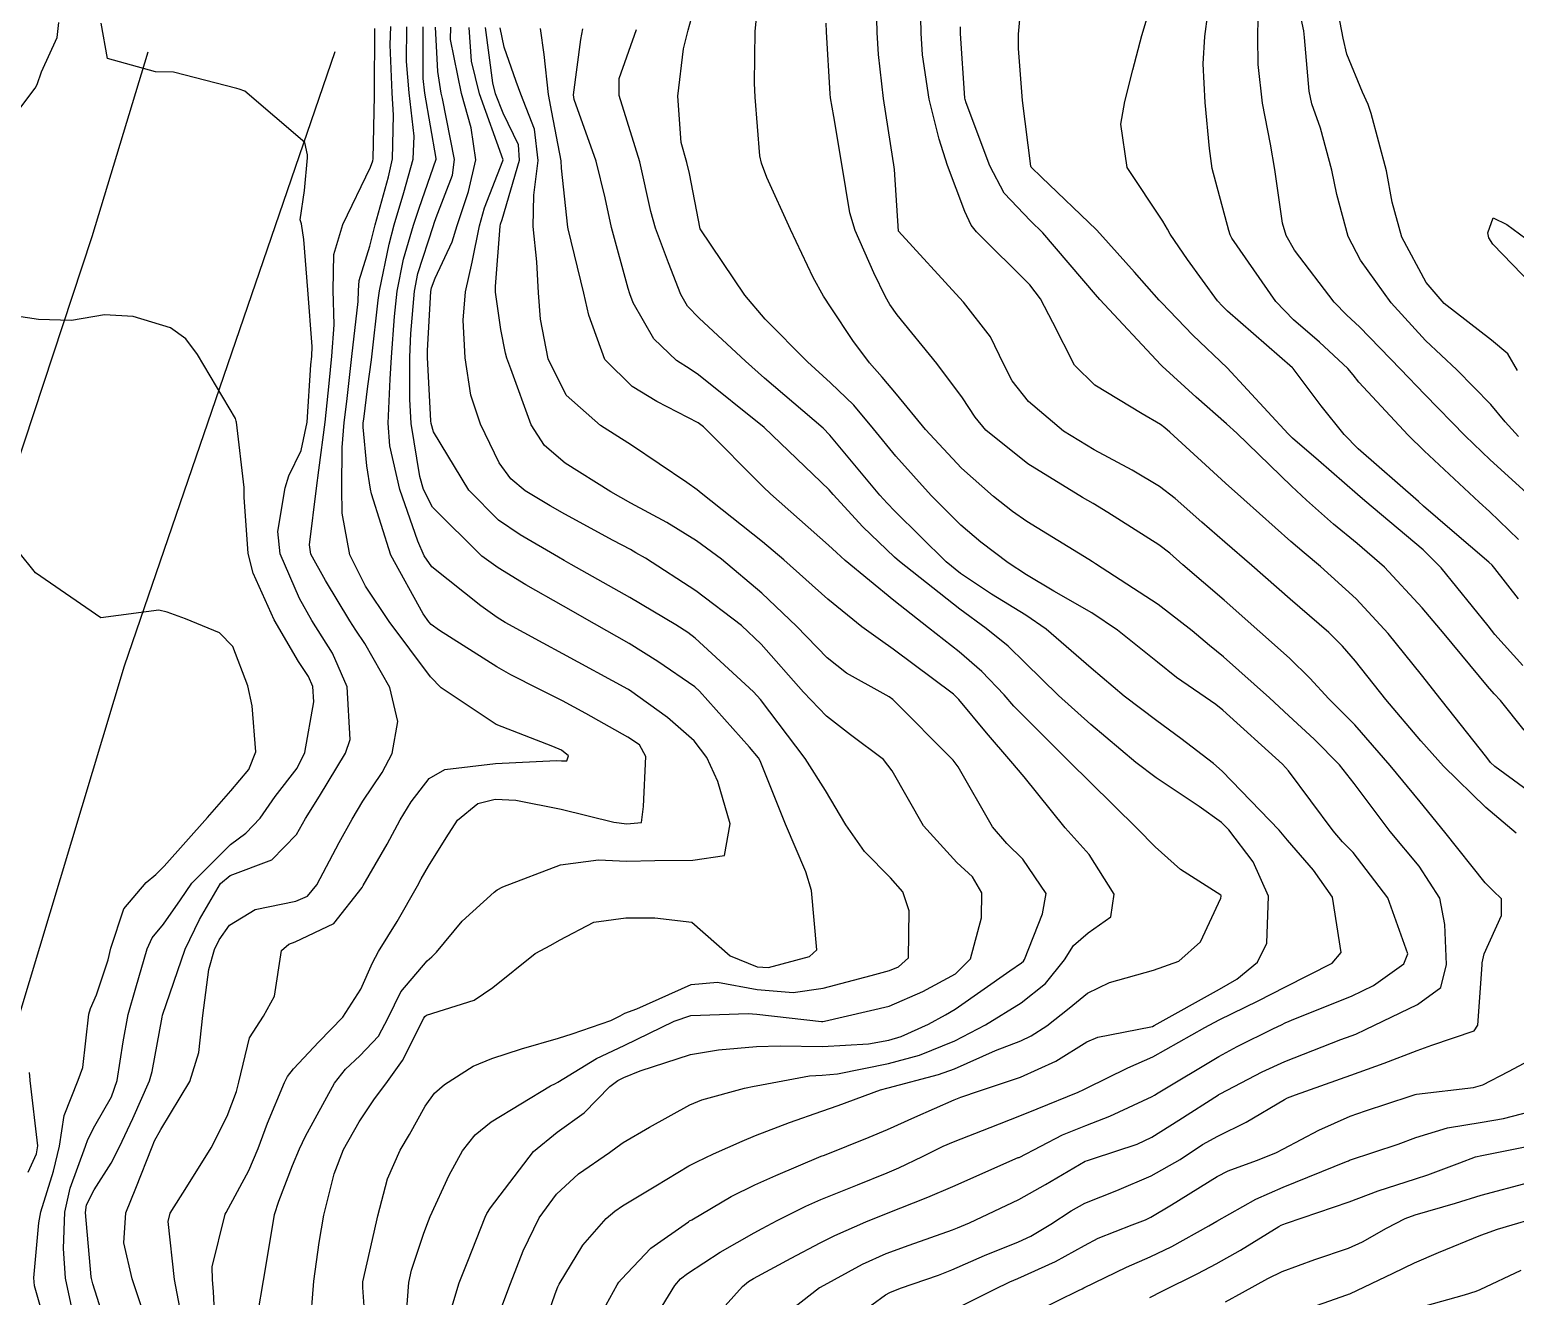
# Model space of a CAD drawing. Header units: metres. Extents: x 307586 to 320046, y 7427249 to 7434250.
# Drawn here: x 319917.38 to 319962.36, y 7429212.28 to 7429250.62 of the extents above; entities that cross this region are included whole.
import ezdxf

# ---------------------------------------------------------------- set-up
doc = ezdxf.new("R2010")
doc.units = ezdxf.units.M
doc.header["$MEASUREMENT"] = 0
for name, color, linetype in [('Curvas de Nivel 1m', 11, 'Continuous'), ('Curvas de Nivel 5m', 15, 'Continuous'), ('Vias Primárias', 230, 'Continuous')]:
    doc.layers.add(name, color=color, linetype=linetype)

msp = doc.modelspace()

# ---------------------------------------------------------------- linework, layer by layer
at = {"layer": 'Curvas de Nivel 1m', "flags": 128}
for points, elevation in [([(319938.169, 7429211.706), (319938.956, 7429212.583), (319939.146, 7429212.73), (319939.297, 7429212.82), (319940.437, 7429213.437), (319941.313, 7429213.896), (319941.752, 7429214.118), (319942.694, 7429214.539), (319943.326, 7429214.793), (319944.568, 7429215.28), (319945.334, 7429215.609), (319947.311, 7429216.48), (319947.335, 7429216.488), (319948.654, 7429217.166), (319949.358, 7429217.456), (319950.084, 7429217.731), (319951.371, 7429218.33), (319951.438, 7429218.373), (319951.547, 7429218.437), (319953.384, 7429219.545), (319953.942, 7429219.849), (319955.045, 7429220.393), (319955.281, 7429220.504), (319955.395, 7429220.563), (319955.705, 7429220.694), (319957.403, 7429221.364), (319958.073, 7429221.687), (319958.986, 7429222.344), (319959.108, 7429222.653), (319958.506, 7429224.349), (319957.456, 7429225.715), (319957.134, 7429226.04), (319956.85, 7429226.369), (319955.49, 7429228.193), (319955.316, 7429228.392), (319953.509, 7429230.027), (319953.298, 7429230.201), (319952.975, 7429230.418), (319952.106, 7429231.018), (319951.523, 7429231.479), (319950.318, 7429232.452), (319949.541, 7429232.969), (319948.391, 7429233.631), (319947.558, 7429234.124), (319947.007, 7429234.488), (319946.181, 7429235.113), (319945.574, 7429235.628), (319944.673, 7429236.519), (319943.601, 7429237.71), (319942.928, 7429238.54), (319942.328, 7429239.258), (319941.627, 7429239.938), (319940.934, 7429240.567), (319939.646, 7429241.863), (319939.03, 7429242.586), (319937.683, 7429244.6), (319937.361, 7429246.267), (319937.271, 7429246.606), (319937.107, 7429247.214), (319937.001, 7429248.611), (319937.179, 7429250.041), (319937.32, 7429250.606), (319937.769, 7429252.259)], 829), ([(319962.392, 7429226.306), (319961.474, 7429227.075), (319960.183, 7429228.333), (319959.5, 7429229.097), (319958.444, 7429230.351), (319957.524, 7429231.507), (319957.13, 7429231.967), (319956.714, 7429232.372), (319955.548, 7429233.388), (319954.386, 7429234.402), (319953.57, 7429235.109), (319952.875, 7429235.719), (319952.067, 7429236.433), (319951.588, 7429236.801), (319950.758, 7429237.286), (319949.605, 7429237.908), (319948.684, 7429238.469), (319947.622, 7429239.367), (319947.131, 7429239.991), (319946.874, 7429240.491), (319946.47, 7429241.326), (319945.652, 7429242.38), (319945.529, 7429242.511), (319943.683, 7429244.53), (319943.562, 7429246.392), (319943.546, 7429246.532), (319943.512, 7429246.727), (319943.229, 7429248.538), (319943.077, 7429249.871), (319943.04, 7429250.541), (319943.006, 7429251.782)], 832), ([(319963.474, 7429227.053), (319961.746, 7429228.316), (319961.615, 7429228.439), (319961.496, 7429228.591), (319960.122, 7429230.334), (319959.521, 7429231.098), (319958.512, 7429232.35), (319957.548, 7429233.397), (319956.459, 7429234.377), (319955.967, 7429234.784), (319955.57, 7429235.127), (319954.141, 7429236.404), (319953.59, 7429236.9), (319951.9, 7429238.436), (319951.747, 7429238.57), (319951.615, 7429238.671), (319951.068, 7429238.996), (319949.627, 7429239.86), (319949.017, 7429240.466), (319948.358, 7429241.761), (319947.987, 7429242.477), (319947.659, 7429242.896), (319946.045, 7429244.505), (319945.886, 7429244.708), (319945.689, 7429245.117), (319945.17, 7429246.515), (319944.919, 7429247.314), (319944.61, 7429248.521), (319944.411, 7429249.859), (319944.376, 7429250.524), (319944.342, 7429251.95)], 833), ([(319962.455, 7429235.19), (319961.58, 7429236.038), (319961.265, 7429236.323), (319959.606, 7429237.873), (319959.118, 7429238.345), (319957.629, 7429239.957), (319957.449, 7429240.18), (319957.29, 7429240.365), (319956.43, 7429241.167), (319955.647, 7429241.846), (319955.111, 7429242.395), (319953.776, 7429244.315), (319953.73, 7429244.41), (319953.684, 7429244.546), (319953.291, 7429246.009), (319953.187, 7429246.418), (319953.102, 7429247.029), (319952.971, 7429248.421), (319952.909, 7429249.587), (319952.964, 7429250.422), (319953.147, 7429251.799)], 837), ([(319963.035, 7429236.298), (319961.602, 7429237.606), (319960.849, 7429238.328), (319959.625, 7429239.578), (319958.886, 7429240.347), (319957.646, 7429241.625), (319957.265, 7429241.981), (319956.876, 7429242.372), (319955.676, 7429243.952), (319955.427, 7429244.393), (319955.314, 7429244.766), (319955.084, 7429246.396), (319954.95, 7429247.162), (319954.712, 7429248.4), (319954.577, 7429249.569), (319954.57, 7429250.402), (319954.584, 7429251.583)], 838), ([(319962.459, 7429238.307), (319962.058, 7429238.755), (319961.622, 7429239.274), (319960.591, 7429240.33), (319959.642, 7429241.214), (319958.6, 7429242.351), (319957.672, 7429243.652), (319957.303, 7429244.366), (319956.96, 7429245.635), (319956.807, 7429246.373), (319956.459, 7429247.642), (319956.203, 7429248.383), (319956.119, 7429248.767), (319955.983, 7429250.387), (319955.958, 7429250.59), (319955.764, 7429251.476)], 839), ([(319962.461, 7429233.395), (319961.741, 7429234.317), (319961.658, 7429234.413), (319961.565, 7429234.504), (319960.448, 7429235.457), (319959.582, 7429236.205), (319959.427, 7429236.342), (319957.607, 7429237.94), (319957.178, 7429238.367), (319956.482, 7429239.237), (319955.633, 7429240.366), (319955.611, 7429240.39), (319953.65, 7429242.103), (319953.491, 7429242.252), (319953.349, 7429242.415), (319952.435, 7429243.665), (319951.916, 7429244.437), (319951.833, 7429244.587), (319951.687, 7429244.825), (319950.609, 7429246.451), (319950.414, 7429247.762), (319950.536, 7429248.452), (319950.778, 7429249.414), (319951.058, 7429250.447), (319951.216, 7429250.988)], 836), ([(319919.878, 7429210.814), (319919.291, 7429212.663), (319919.247, 7429212.82), (319919.241, 7429212.873), (319919.062, 7429214.823), (319919.1, 7429215.047), (319919.33, 7429215.505), (319919.839, 7429216.314), (319920.095, 7429216.812), (319920.497, 7429217.663), (319921.003, 7429218.804), (319921.081, 7429219.089), (319921.392, 7429220.737), (319921.403, 7429220.79), (319922.089, 7429222.79), (319922.521, 7429223.689), (319923.154, 7429224.774), (319923.445, 7429225.016), (319924.708, 7429225.499), (319925.458, 7429226.265), (319925.732, 7429226.746), (319926.151, 7429227.421), (319926.942, 7429228.728), (319927.076, 7429229.139), (319926.993, 7429230.728), (319926.542, 7429231.754), (319925.919, 7429232.744), (319925.543, 7429233.402), (319924.963, 7429234.756), (319924.891, 7429235.436), (319925.116, 7429236.755), (319925.22, 7429237.12), (319925.594, 7429237.89), (319925.779, 7429238.747), (319925.894, 7429240.481), (319925.918, 7429240.746), (319925.928, 7429241.038), (319925.802, 7429242.748), (319925.676, 7429244.27), (319925.603, 7429244.751), (319925.569, 7429244.866), (319925.693, 7429245.756), (319925.789, 7429246.749), (319925.79, 7429246.835), (319925.707, 7429247.205), (319923.893, 7429248.768), (319923.724, 7429248.825), (319923.649, 7429248.847), (319921.731, 7429249.337), (319921.188, 7429249.348), (319919.737, 7429249.753), (319919.543, 7429250.823)], 816), ([(319921.083, 7429210.994), (319920.48, 7429212.808), (319920.224, 7429213.896), (319920.288, 7429214.81), (319920.587, 7429215.551), (319921.081, 7429216.803), (319921.158, 7429216.988), (319921.348, 7429217.332), (319922.221, 7429218.787), (319922.501, 7429219.658), (319922.617, 7429220.782), (319922.799, 7429222.171), (319922.976, 7429222.777), (319923.118, 7429223.074), (319923.424, 7429223.521), (319924.2, 7429223.994), (319925.435, 7429224.239), (319925.792, 7429224.39), (319926.069, 7429224.741), (319926.747, 7429226.022), (319927.142, 7429226.725), (319927.468, 7429227.27), (319928.05, 7429228.141), (319928.351, 7429228.711), (319928.521, 7429229.686), (319928.282, 7429230.712), (319927.526, 7429232.04), (319927.251, 7429232.445), (319927.071, 7429232.727), (319926.335, 7429233.954), (319925.893, 7429234.745), (319925.853, 7429235.033), (319926.065, 7429236.743), (319926.134, 7429237.288), (319926.326, 7429238.739), (319926.443, 7429239.916), (319926.523, 7429240.737), (319926.598, 7429241.692), (319926.567, 7429242.736), (319926.589, 7429243.817), (319926.856, 7429244.732), (319927.7, 7429246.46), (319927.77, 7429246.651), (319927.778, 7429246.719), (319927.82, 7429248.621), (319927.82, 7429248.719), (319927.825, 7429250.656)], 817), ([(319922.006, 7429211.515), (319921.76, 7429212.793), (319921.568, 7429214.547), (319921.63, 7429214.795), (319922.135, 7429215.592), (319922.876, 7429216.777), (319923.353, 7429217.731), (319923.643, 7429218.484), (319923.71, 7429218.767), (319924.036, 7429220.111), (319924.459, 7429220.759), (319924.785, 7429221.37), (319924.999, 7429222.754), (319925.221, 7429222.947), (319925.417, 7429223.008), (319926.59, 7429223.568), (319927.442, 7429224.659), (319927.463, 7429224.699), (319927.475, 7429224.72), (319928.201, 7429225.967), (319928.597, 7429226.709), (319928.927, 7429227.247), (319929.476, 7429227.959), (319929.947, 7429228.227), (319931.48, 7429228.41), (319933.331, 7429228.502), (319933.481, 7429228.489), (319933.64, 7429228.489), (319933.688, 7429228.648), (319933.485, 7429228.814), (319933.22, 7429228.921), (319931.497, 7429229.587), (319929.836, 7429230.697), (319929.516, 7429231.035), (319928.264, 7429232.713), (319927.549, 7429233.775), (319927.07, 7429234.727), (319926.834, 7429235.99), (319926.826, 7429236.731), (319926.843, 7429237.979), (319926.902, 7429238.731), (319926.976, 7429239.366), (319927.132, 7429240.728), (319927.324, 7429242.399), (319927.334, 7429242.725), (319927.353, 7429243.029), (319927.673, 7429244.071), (319927.807, 7429244.593), (319927.838, 7429244.718), (319928.245, 7429246.167), (319928.359, 7429246.713), (319928.397, 7429248.032), (319928.356, 7429248.714), (319928.296, 7429250.17), (319928.314, 7429250.722)], 818), ([(319923.02, 7429210.774), (319922.941, 7429212.427), (319922.911, 7429212.776), (319922.905, 7429213.17), (319923.299, 7429214.77), (319923.323, 7429214.821), (319924.014, 7429216.086), (319924.292, 7429216.761), (319924.581, 7429217.528), (319925.089, 7429218.753), (319925.183, 7429218.934), (319925.369, 7429219.169), (319926.131, 7429219.989), (319926.858, 7429220.728), (319927.402, 7429221.579), (319927.752, 7429222.374), (319927.937, 7429222.715), (319928.503, 7429223.633), (319929.119, 7429224.703), (319929.232, 7429224.915), (319929.449, 7429225.307), (319929.991, 7429226.162), (319930.334, 7429226.691), (319930.95, 7429227.204), (319931.469, 7429227.327), (319932.102, 7429227.303), (319933.467, 7429227.026), (319935.066, 7429226.634), (319935.462, 7429226.588), (319935.904, 7429226.623), (319935.962, 7429227.114), (319936.035, 7429228.622), (319935.838, 7429228.975), (319935.492, 7429229.213), (319934.219, 7429229.926), (319933.508, 7429230.305), (319932.806, 7429230.661), (319931.941, 7429231.097), (319931.519, 7429231.336), (319929.787, 7429232.441), (319929.532, 7429232.622), (319929.461, 7429232.701), (319929.296, 7429232.942), (319928.31, 7429234.713), (319927.726, 7429236.574), (319927.699, 7429236.719), (319927.59, 7429237.422), (319927.471, 7429238.592), (319927.476, 7429238.722), (319927.491, 7429238.835), (319927.62, 7429239.83), (319927.724, 7429240.627), (319927.736, 7429240.719), (319927.931, 7429242.436), (319927.973, 7429242.717), (319928.258, 7429244.13), (319928.413, 7429244.713), (319928.71, 7429245.693), (319928.986, 7429246.707), (319929.015, 7429247.402), (319928.865, 7429248.709), (319928.787, 7429249.665), (319928.801, 7429250.714)], 819), ([(319925.866, 7429211.328), (319925.985, 7429212.74), (319926.137, 7429213.911), (319926.287, 7429214.736), (319926.597, 7429215.993), (319926.879, 7429216.727), (319927.351, 7429217.564), (319927.815, 7429218.259), (319928.159, 7429218.712), (319928.663, 7429219.418), (319929.313, 7429220.701), (319929.342, 7429220.752), (319929.394, 7429220.794), (319930.838, 7429221.246), (319931.402, 7429221.627), (319932.682, 7429222.661), (319933.158, 7429222.913), (319933.419, 7429223.066), (319934.457, 7429223.61), (319935.43, 7429223.738), (319936.311, 7429223.735), (319937.428, 7429223.605), (319938.585, 7429222.588), (319939.41, 7429222.255), (319939.75, 7429222.236), (319940.986, 7429222.564), (319941.207, 7429222.771), (319941.053, 7429224.564), (319940.882, 7429225.132), (319940.264, 7429226.572), (319939.492, 7429228.495), (319939.443, 7429228.58), (319939.172, 7429228.908), (319937.663, 7429230.598), (319937.514, 7429230.731), (319936.402, 7429231.497), (319935.527, 7429232.041), (319934.475, 7429232.641), (319933.541, 7429233.17), (319932.397, 7429233.82), (319931.558, 7429234.33), (319931.071, 7429234.685), (319929.578, 7429236.169), (319929.298, 7429236.703), (319929.193, 7429237.098), (319928.923, 7429238.707), (319928.885, 7429239.437), (319928.889, 7429240.707), (319928.916, 7429241.432), (319929.024, 7429242.706), (319929.127, 7429243.24), (319929.6, 7429244.701), (319929.62, 7429244.764), (319929.685, 7429244.943), (319930.176, 7429246.218), (319930.236, 7429246.695), (319929.874, 7429248.546), (319929.836, 7429248.699), (319929.733, 7429249.362), (319929.663, 7429250.701)], 821), ([(319927.595, 7429210.717), (319927.462, 7429212.548), (319927.467, 7429212.718), (319927.807, 7429214.223), (319927.921, 7429214.714), (319928.212, 7429215.834), (319928.593, 7429216.707), (319928.874, 7429217.178), (319929.356, 7429218.038), (319929.63, 7429218.427), (319929.933, 7429218.694), (319930.808, 7429219.249), (319931.375, 7429219.486), (319932.272, 7429219.774), (319933.385, 7429220.099), (319933.801, 7429220.231), (319934.975, 7429220.634), (319935.253, 7429220.773), (319935.395, 7429220.85), (319935.762, 7429220.989), (319937.404, 7429221.722), (319938.203, 7429221.794), (319939.403, 7429221.568), (319940.493, 7429221.478), (319941.403, 7429221.612), (319942.859, 7429221.99), (319943.409, 7429222.142), (319943.683, 7429222.254), (319943.983, 7429222.524), (319944.004, 7429223.955), (319943.814, 7429224.526), (319943.447, 7429224.955), (319942.66, 7429225.747), (319942.089, 7429226.551), (319941.478, 7429227.589), (319940.858, 7429228.566), (319939.511, 7429230.351), (319939.297, 7429230.582), (319937.529, 7429232.208), (319937.306, 7429232.379), (319936.939, 7429232.609), (319935.545, 7429233.44), (319933.772, 7429234.436), (319933.561, 7429234.555), (319933.389, 7429234.653), (319932.229, 7429235.33), (319931.574, 7429235.781), (319930.676, 7429236.689), (319929.6, 7429238.451), (319929.532, 7429238.701), (319929.524, 7429238.781), (319929.423, 7429240.702), (319929.422, 7429240.915), (319929.527, 7429242.701), (319929.544, 7429242.812), (319929.659, 7429243.102), (319930.166, 7429244.204), (319930.323, 7429244.694), (319930.66, 7429245.724), (319930.885, 7429246.688), (319930.745, 7429247.657), (319930.449, 7429248.693), (319930.12, 7429250.324), (319930.129, 7429250.696)], 822), ([(319928.751, 7429211.232), (319928.859, 7429212.704), (319928.933, 7429213.069), (319929.315, 7429214.191), (319929.453, 7429214.567), (319929.506, 7429214.698), (319930.074, 7429215.954), (319930.483, 7429216.689), (319930.862, 7429217.171), (319931.352, 7429217.559), (319933.148, 7429218.653), (319933.294, 7429218.721), (319933.365, 7429218.764), (319934.537, 7429219.476), (319935.382, 7429219.873), (319936.891, 7429220.608), (319937.395, 7429220.783), (319939.13, 7429220.848), (319939.395, 7429220.826), (319941.356, 7429220.598), (319941.393, 7429220.6), (319941.446, 7429220.612), (319943.398, 7429221.066), (319944.417, 7429221.506), (319945.408, 7429222.048), (319945.86, 7429222.503), (319946.194, 7429223.736), (319946.205, 7429224.499), (319945.923, 7429224.978), (319945.452, 7429225.41), (319944.443, 7429226.52), (319943.488, 7429228.192), (319943.23, 7429228.534), (319942.23, 7429229.279), (319941.506, 7429229.845), (319940.81, 7429230.567), (319939.527, 7429232.025), (319938.932, 7429232.586), (319937.549, 7429233.639), (319936.026, 7429234.623), (319935.729, 7429234.792), (319935.565, 7429234.885), (319935.042, 7429235.162), (319933.576, 7429235.959), (319933.132, 7429236.21), (319932.377, 7429236.668), (319931.942, 7429237.03), (319931.591, 7429237.515), (319931.024, 7429238.686), (319930.739, 7429239.565), (319930.558, 7429240.691), (319930.501, 7429241.834), (319930.572, 7429242.691), (319930.772, 7429243.583), (319930.997, 7429244.687), (319931.144, 7429245.23), (319931.703, 7429246.658), (319931.711, 7429246.68), (319930.994, 7429248.687), (319930.757, 7429249.67), (319930.686, 7429250.691)], 823), ([(319930.128, 7429211.848), (319930.383, 7429212.689), (319930.644, 7429213.345), (319931.171, 7429214.682), (319931.221, 7429214.784), (319931.326, 7429214.958), (319932.633, 7429216.661), (319933.349, 7429217.247), (319934.162, 7429217.835), (319934.948, 7429218.634), (319935.184, 7429218.813), (319935.367, 7429218.904), (319935.86, 7429219.112), (319937.383, 7429219.602), (319938.23, 7429219.746), (319939.386, 7429219.841), (319940.099, 7429219.86), (319941.386, 7429219.847), (319942.776, 7429219.929), (319943.388, 7429220.038), (319943.767, 7429220.149), (319944.592, 7429220.518), (319945.11, 7429220.798), (319945.398, 7429220.975), (319947.057, 7429222.133), (319947.412, 7429222.381), (319947.466, 7429222.425), (319947.503, 7429222.479), (319948.046, 7429223.862), (319948.154, 7429224.473), (319947.453, 7429225.515), (319946.962, 7429225.991), (319946.531, 7429226.494), (319945.49, 7429228.307), (319945.341, 7429228.512), (319943.511, 7429230.345), (319943.406, 7429230.426), (319943.217, 7429230.534), (319942.108, 7429231.141), (319941.523, 7429231.606), (319940.596, 7429232.569), (319939.548, 7429233.571), (319938.326, 7429234.592), (319937.568, 7429235.151), (319936.669, 7429235.709), (319935.58, 7429236.296), (319934.972, 7429236.636), (319933.591, 7429237.505), (319932.97, 7429238.033), (319932.565, 7429238.666), (319931.941, 7429240.362), (319931.826, 7429240.677), (319931.787, 7429240.83), (319931.642, 7429241.551), (319931.477, 7429242.682), (319931.482, 7429242.855), (319931.619, 7429244.681), (319931.63, 7429244.734), (319931.685, 7429244.877), (319932.21, 7429246.672), (319932.174, 7429247.138), (319931.717, 7429248.095), (319931.484, 7429248.682), (319931.4, 7429249.011), (319931.178, 7429250.686)], 824), ([(319932.707, 7429210.658), (319933.29, 7429212.361), (319933.373, 7429212.568), (319933.414, 7429212.649), (319934.124, 7429213.828), (319934.832, 7429214.635), (319935.094, 7429214.863), (319935.327, 7429215.019), (319936.341, 7429215.623), (319937.339, 7429216.229), (319937.58, 7429216.358), (319938.083, 7429216.593), (319938.954, 7429216.979), (319939.351, 7429217.148), (319940.381, 7429217.547), (319941.363, 7429217.884), (319941.86, 7429218.058), (319943.143, 7429218.533), (319943.374, 7429218.597), (319944.899, 7429218.993), (319945.38, 7429219.172), (319946.618, 7429219.724), (319947.388, 7429220.019), (319947.703, 7429220.164), (319948.179, 7429220.472), (319948.855, 7429221.009), (319949.403, 7429221.456), (319950.076, 7429221.783), (319951.41, 7429222.152), (319952.174, 7429222.429), (319952.829, 7429223.012), (319953.442, 7429224.336), (319953.458, 7429224.394), (319953.455, 7429224.41), (319953.443, 7429224.427), (319952.223, 7429225.201), (319951.457, 7429225.885), (319950.916, 7429226.445), (319949.484, 7429227.849), (319948.867, 7429228.466), (319947.506, 7429229.81), (319947.176, 7429230.151), (319946.883, 7429230.489), (319946.213, 7429231.193), (319945.526, 7429231.791), (319944.595, 7429232.519), (319943.545, 7429233.348), (319942.065, 7429234.552), (319941.803, 7429234.795), (319941.568, 7429235.02), (319939.807, 7429236.578), (319939.586, 7429236.788), (319937.78, 7429238.598), (319937.614, 7429238.719), (319936.368, 7429239.366), (319935.625, 7429239.819), (319934.797, 7429240.638), (319934.305, 7429241.984), (319934.153, 7429242.645), (319933.682, 7429244.597), (319933.673, 7429244.65), (319933.485, 7429246.437), (319933.467, 7429246.654), (319933.189, 7429248.123), (319933.085, 7429248.66), (319932.953, 7429249.874), (319932.847, 7429250.664)], 826), ([(319934.497, 7429211.422), (319935.168, 7429212.631), (319935.218, 7429212.706), (319935.296, 7429212.805), (319936.187, 7429213.739), (319937.322, 7429214.537), (319937.359, 7429214.563), (319937.425, 7429214.599), (319938.617, 7429215.3), (319939.334, 7429215.655), (319939.969, 7429215.942), (319941.343, 7429216.52), (319941.439, 7429216.559), (319942.792, 7429217.097), (319943.355, 7429217.336), (319944.175, 7429217.708), (319945.369, 7429218.23), (319945.571, 7429218.306), (319946.135, 7429218.499), (319947.377, 7429218.917), (319948.454, 7429219.397), (319949.388, 7429219.986), (319949.716, 7429220.13), (319951.329, 7429220.441), (319951.379, 7429220.454), (319951.43, 7429220.476), (319953.405, 7429221.584), (319953.932, 7429221.881), (319954.554, 7429222.399), (319954.841, 7429222.977), (319954.888, 7429224.396), (319954.424, 7429225.43), (319953.684, 7429226.408), (319953.466, 7429226.626), (319952.788, 7429227.106), (319951.486, 7429227.979), (319950.871, 7429228.446), (319949.504, 7429229.591), (319948.529, 7429230.47), (319947.523, 7429231.456), (319947.002, 7429231.962), (319946.341, 7429232.498), (319945.542, 7429233.087), (319943.718, 7429234.528), (319943.564, 7429234.661), (319942.601, 7429235.573), (319941.709, 7429236.558), (319941.585, 7429236.697), (319939.613, 7429238.58), (319937.629, 7429240.175), (319937.377, 7429240.35), (319936.96, 7429240.61), (319936.28, 7429241.262), (319935.65, 7429242.357), (319935.546, 7429242.631), (319935.494, 7429242.793), (319934.991, 7429244.637), (319934.799, 7429245.532), (319934.527, 7429246.642), (319933.863, 7429248.516), (319933.843, 7429248.649), (319934.067, 7429250.329), (319934.122, 7429250.646)], 827), ([(319936.338, 7429211.668), (319936.913, 7429212.606), (319937.087, 7429212.812), (319937.299, 7429212.975), (319938.28, 7429213.618), (319939.317, 7429214.208), (319939.56, 7429214.337), (319940.013, 7429214.573), (319940.88, 7429215.012), (319941.329, 7429215.212), (319942.447, 7429215.656), (319943.338, 7429216.02), (319943.694, 7429216.172), (319944.412, 7429216.519), (319945.035, 7429216.826), (319945.35, 7429216.961), (319946.46, 7429217.39), (319947.362, 7429217.744), (319947.879, 7429217.961), (319949.124, 7429218.462), (319949.295, 7429218.539), (319949.374, 7429218.579), (319950.633, 7429219.195), (319951.384, 7429219.528), (319952.965, 7429220.416), (319953.395, 7429220.647), (319954.576, 7429221.223), (319955.405, 7429221.646), (319956.814, 7429222.369), (319957.089, 7429222.694), (319956.823, 7429224.369), (319956.255, 7429225.182), (319955.46, 7429226.092), (319955.208, 7429226.393), (319953.489, 7429228.174), (319953.225, 7429228.414), (319952.234, 7429229.163), (319951.506, 7429229.702), (319950.52, 7429230.45), (319949.521, 7429231.295), (319948.153, 7429232.474), (319947.539, 7429232.902), (319946.504, 7429233.54), (319945.558, 7429234.162), (319945.131, 7429234.514), (319943.578, 7429236.051), (319943.341, 7429236.294), (319943.12, 7429236.537), (319941.61, 7429238.352), (319941.408, 7429238.562), (319939.628, 7429240.077), (319939.053, 7429240.586), (319937.646, 7429241.891), (319937.297, 7429242.253), (319937.09, 7429242.608), (319936.718, 7429243.564), (319936.326, 7429244.62), (319936.186, 7429245.12), (319935.853, 7429246.628), (319935.71, 7429247.076), (319935.223, 7429248.635), (319935.231, 7429249.142), (319935.753, 7429250.63)], 828), ([(319942.465, 7429211.723), (319943.291, 7429212.325), (319943.422, 7429212.398), (319943.745, 7429212.525), (319944.893, 7429212.92), (319945.302, 7429213.086), (319946.284, 7429213.52), (319947.315, 7429213.928), (319947.694, 7429214.1), (319948.299, 7429214.47), (319948.917, 7429214.874), (319949.329, 7429215.097), (319950.298, 7429215.486), (319951.338, 7429215.925), (319952.218, 7429216.427), (319952.891, 7429216.875), (319953.354, 7429217.132), (319954.211, 7429217.551), (319955.371, 7429218.236), (319955.469, 7429218.291), (319955.702, 7429218.385), (319957.379, 7429218.973), (319958.39, 7429219.343), (319959.387, 7429219.727), (319959.838, 7429219.885), (319961.117, 7429220.323), (319961.225, 7429220.491), (319961.356, 7429222.321), (319961.361, 7429222.373), (319961.418, 7429222.65), (319961.94, 7429223.808), (319961.943, 7429224.313), (319961.69, 7429224.561), (319961.448, 7429224.797), (319960.231, 7429226.332), (319959.477, 7429227.248), (319958.575, 7429228.349), (319957.505, 7429229.577), (319957.113, 7429229.97), (319956.715, 7429230.372), (319956.137, 7429230.998), (319955.525, 7429231.595), (319954.631, 7429232.399), (319953.547, 7429233.352), (319952.296, 7429234.429), (319951.904, 7429234.773), (319951.569, 7429235.028), (319950.021, 7429236.013), (319949.581, 7429236.279), (319949.258, 7429236.463), (319947.598, 7429237.478), (319946.334, 7429238.499), (319946.007, 7429238.894), (319945.623, 7429239.482), (319944.845, 7429240.518), (319943.648, 7429241.989), (319943.42, 7429242.303), (319943.291, 7429242.535), (319942.94, 7429243.265), (319942.368, 7429244.55), (319942.216, 7429245.079), (319941.965, 7429246.556), (319941.724, 7429247.996), (319941.627, 7429248.561), (319941.611, 7429248.684), (319941.501, 7429250.563), (319941.495, 7429250.823)], 831), ([(319962.626, 7429229.425), (319961.91, 7429230.314), (319961.721, 7429230.523), (319961.517, 7429230.752), (319960.204, 7429232.333), (319959.545, 7429233.128), (319958.4, 7429234.352), (319957.57, 7429235.066), (319956.856, 7429235.651), (319956.041, 7429236.383), (319955.589, 7429236.807), (319953.926, 7429238.407), (319953.616, 7429238.698), (319952.701, 7429239.501), (319951.673, 7429240.439), (319951.652, 7429240.459), (319951.633, 7429240.479), (319949.782, 7429242.459), (319949.655, 7429242.605), (319948.052, 7429244.476), (319947.686, 7429244.837), (319946.882, 7429245.68), (319946.449, 7429246.499), (319945.731, 7429248.414), (319945.701, 7429248.51), (319945.692, 7429248.552), (319945.564, 7429250.512), (319945.561, 7429250.706)], 834), ([(319963.458, 7429242.293), (319961.68, 7429244.132), (319961.562, 7429244.321), (319961.529, 7429244.477), (319961.689, 7429244.933), (319962.102, 7429244.729), (319962.681, 7429244.305)], 841), ([(319918.023, 7429210.832), (319917.527, 7429212.601), (319917.499, 7429212.838), (319917.652, 7429214.503), (319917.714, 7429214.836), (319918.097, 7429216.071), (319918.274, 7429216.831), (319918.425, 7429217.757), (319918.847, 7429218.825), (319918.981, 7429219.212), (319919.164, 7429220.822), (319919.218, 7429220.999), (319919.399, 7429221.411), (319919.755, 7429222.471), (319919.834, 7429222.816), (319920.227, 7429224.016), (319920.902, 7429224.805), (319921.199, 7429225.049), (319921.448, 7429225.302), (319922.762, 7429226.781), (319923.471, 7429227.579), (319924.016, 7429228.226), (319924.225, 7429228.763), (319924.115, 7429230.152), (319923.984, 7429230.765), (319923.525, 7429231.957), (319923.124, 7429232.371), (319922.096, 7429232.792), (319921.536, 7429232.995), (319921.288, 7429233.051), (319919.533, 7429232.82), (319917.553, 7429234.184), (319917.022, 7429234.848)], 814), ([(319945.286, 7429211.839), (319946.583, 7429212.491), (319947.057, 7429212.723), (319947.298, 7429212.825), (319948.438, 7429213.337), (319949.313, 7429213.822), (319949.733, 7429214.039), (319950.764, 7429214.446), (319951.168, 7429214.598), (319951.325, 7429214.675), (319951.952, 7429215.054), (319953.338, 7429215.911), (319953.668, 7429216.078), (319954.523, 7429216.398), (319955.11, 7429216.629), (319955.348, 7429216.75), (319956.415, 7429217.316), (319957.363, 7429217.731), (319957.827, 7429217.895), (319959.181, 7429218.342), (319959.325, 7429218.389), (319959.374, 7429218.402), (319961.096, 7429218.602), (319961.377, 7429218.687), (319962.159, 7429219.087), (319963.387, 7429219.746)], 832), ([(319917.335, 7429216.036), (319917.585, 7429216.593), (319917.622, 7429216.837), (319917.389, 7429218.813), (319917.388, 7429218.84), (319917.366, 7429219.057)], 813), ([(319947.905, 7429211.855), (319949.136, 7429212.462), (319949.244, 7429212.51), (319949.294, 7429212.537), (319950.591, 7429213.16), (319951.308, 7429213.474), (319951.958, 7429213.785), (319953.08, 7429214.414), (319953.324, 7429214.56), (319954.507, 7429215.222), (319955.335, 7429215.585), (319957.255, 7429216.361), (319957.316, 7429216.388), (319957.344, 7429216.4), (319958.812, 7429216.884), (319959.354, 7429217.086), (319960.311, 7429217.379), (319961.361, 7429217.554), (319962.005, 7429217.669), (319963.369, 7429218.02)], 833), ([(319951.291, 7429212.251), (319951.667, 7429212.434), (319952.751, 7429212.969), (319953.306, 7429213.262), (319954.038, 7429213.676), (319955.197, 7429214.391), (319955.276, 7429214.438), (319955.324, 7429214.457), (319955.434, 7429214.499), (319957.331, 7429215.142), (319958.209, 7429215.476), (319959.338, 7429215.836), (319959.717, 7429215.958), (319960.684, 7429216.327), (319961.161, 7429216.506), (319961.346, 7429216.547), (319962.815, 7429216.834)], 834), ([(319955.285, 7429211.627), (319957.257, 7429212.325), (319957.293, 7429212.335), (319957.309, 7429212.344), (319957.355, 7429212.359), (319958.666, 7429212.983), (319959.307, 7429213.299), (319960.032, 7429213.613), (319961.32, 7429214.129), (319961.456, 7429214.183), (319961.826, 7429214.312), (319963.328, 7429214.754)], 836), ([(319959.634, 7429211.992), (319960.824, 7429212.325), (319961.179, 7429212.437), (319961.295, 7429212.489), (319962.536, 7429213.07)], 837)]:
    msp.add_lwpolyline(points, dxfattribs=dict(at, elevation=elevation))
at = {"layer": 'Curvas de Nivel 5m', "flags": 128}
for points, elevation in [([(319940.178, 7429211.677), (319941.293, 7429212.545), (319941.321, 7429212.56), (319942.592, 7429213.253), (319943.309, 7429213.577), (319944.005, 7429213.83), (319945.32, 7429214.299), (319945.472, 7429214.357), (319945.833, 7429214.502), (319947.33, 7429215.208), (319948.14, 7429215.666), (319949.342, 7429216.369), (319949.406, 7429216.395), (319949.591, 7429216.458), (319950.91, 7429216.884), (319951.353, 7429217.096), (319952.171, 7429217.618), (319953.372, 7429218.382), (319953.388, 7429218.394), (319953.423, 7429218.409), (319954.699, 7429219.078), (319955.383, 7429219.393), (319957.083, 7429220.057), (319957.391, 7429220.167), (319957.529, 7429220.221), (319957.829, 7429220.356), (319958.879, 7429220.865), (319959.401, 7429221.112), (319960.106, 7429221.633), (319960.276, 7429222.331), (319960.228, 7429223.535), (319960.074, 7429224.334), (319959.453, 7429225.305), (319958.572, 7429226.349), (319957.485, 7429227.81), (319957.039, 7429228.367), (319956.267, 7429229.145), (319955.508, 7429229.852), (319954.916, 7429230.396), (319953.525, 7429231.64), (319953.099, 7429231.987), (319952.573, 7429232.424), (319951.545, 7429233.227), (319949.649, 7429234.459), (319949.563, 7429234.512), (319949.444, 7429234.582), (319947.575, 7429235.733), (319947.136, 7429236.044), (319946.562, 7429236.495), (319945.596, 7429237.355), (319944.505, 7429238.521), (319943.624, 7429239.589), (319943.194, 7429240.101), (319942.808, 7429240.542), (319942.306, 7429241.216), (319941.649, 7429242.2), (319941.41, 7429242.562), (319941.105, 7429243.122), (319940.412, 7429244.573), (319939.699, 7429246.152), (319939.533, 7429246.582), (319939.485, 7429246.803), (319939.341, 7429248.584), (319939.321, 7429249.001), (319939.341, 7429250.584), (319939.53, 7429252.342)], 830), ([(319962.592, 7429231.373), (319961.746, 7429232.317), (319961.537, 7429232.578), (319960.118, 7429234.334), (319959.568, 7429234.876), (319957.81, 7429236.358), (319957.586, 7429236.556), (319956.399, 7429237.58), (319955.611, 7429238.264), (319955.482, 7429238.391), (319953.633, 7429240.391), (319952.594, 7429241.377), (319951.652, 7429242.364), (319951.581, 7429242.441), (319950.832, 7429243.282), (319949.785, 7429244.459), (319949.684, 7429244.567), (319948.02, 7429246.156), (319947.703, 7429246.462), (319947.687, 7429246.496), (319947.437, 7429248.484), (319947.317, 7429250.055), (319947.317, 7429250.487), (319947.473, 7429252.187)], 835), ([(319962.424, 7429240.308), (319962.135, 7429240.809), (319961.642, 7429241.223), (319960.211, 7429242.334), (319959.662, 7429242.975), (319958.923, 7429244.348), (319958.636, 7429245.408), (319958.466, 7429246.352), (319958, 7429248.086), (319957.902, 7429248.358), (319957.737, 7429248.73), (319957.265, 7429249.884), (319957.151, 7429250.369), (319956.928, 7429251.536)], 840), ([(319917.018, 7429248.159), (319917.547, 7429248.852), (319917.607, 7429248.969), (319917.73, 7429249.352), (319918.205, 7429250.384), (319918.256, 7429250.842)], 815), ([(319924.287, 7429211.756), (319924.454, 7429212.758), (319924.579, 7429213.482), (319924.792, 7429214.755), (319924.916, 7429215.165), (319925.338, 7429216.247), (319925.547, 7429216.747), (319925.732, 7429217.13), (319926.605, 7429218.731), (319926.935, 7429219.161), (319927.376, 7429219.56), (319927.941, 7429220.158), (319928.227, 7429220.712), (319928.61, 7429221.499), (319929.41, 7429222.434), (319929.556, 7429222.555), (319929.69, 7429222.697), (319930.475, 7429223.642), (319931.441, 7429224.521), (319931.534, 7429224.586), (319931.708, 7429224.676), (319933.45, 7429225.342), (319934.598, 7429225.492), (319935.451, 7429225.455), (319936.311, 7429225.477), (319937.452, 7429225.482), (319938.416, 7429225.628), (319938.584, 7429226.589), (319938.213, 7429227.862), (319937.881, 7429228.596), (319937.498, 7429229.098), (319936.691, 7429229.802), (319935.537, 7429230.63), (319935.521, 7429230.638), (319935.487, 7429230.657), (319933.524, 7429231.735), (319932.924, 7429232.056), (319931.779, 7429232.676), (319931.535, 7429232.832), (319931.042, 7429233.183), (319929.558, 7429234.364), (319929.317, 7429234.702), (319929.132, 7429235.14), (319928.587, 7429236.71), (319928.279, 7429238.03), (319928.23, 7429238.714), (319928.287, 7429240.05), (319928.328, 7429240.713), (319928.419, 7429241.938), (319928.507, 7429242.711), (319928.698, 7429243.679), (319929, 7429244.707), (319929.169, 7429245.225), (319929.68, 7429246.7), (319929.681, 7429246.722), (319929.345, 7429248.704), (319929.294, 7429249.142), (319929.287, 7429250.707)], 820), ([(319931.275, 7429210.927), (319931.932, 7429212.67), (319932.315, 7429213.658), (319932.806, 7429214.658), (319933.33, 7429215.375), (319933.993, 7429215.987), (319934.93, 7429216.634), (319935.169, 7429216.807), (319935.346, 7429216.935), (319936.143, 7429217.407), (319937.365, 7429218.078), (319937.73, 7429218.234), (319939.02, 7429218.584), (319939.31, 7429218.644), (319939.374, 7429218.657), (319940.987, 7429218.953), (319941.377, 7429218.979), (319941.841, 7429219.017), (319943.381, 7429219.326), (319944.32, 7429219.585), (319945.388, 7429220.018), (319946.316, 7429220.496), (319947.4, 7429221.17), (319948.132, 7429221.747), (319948.712, 7429222.467), (319948.987, 7429222.897), (319949.425, 7429223.287), (319950.115, 7429223.771), (319950.219, 7429224.452), (319949.455, 7429225.656), (319948.73, 7429226.467), (319947.486, 7429228.003), (319947.086, 7429228.486), (319946.345, 7429229.341), (319945.511, 7429230.351), (319945.35, 7429230.512), (319943.526, 7429231.873), (319943.136, 7429232.143), (319942.571, 7429232.544), (319941.545, 7429233.384), (319940.209, 7429234.574), (319939.568, 7429235.123), (319937.707, 7429236.599), (319937.584, 7429236.693), (319937.276, 7429236.917), (319935.604, 7429238.043), (319934.666, 7429238.639), (319933.617, 7429239.565), (319933.075, 7429240.658), (319932.846, 7429241.863), (319932.78, 7429242.663), (319932.73, 7429243.601), (319932.622, 7429244.666), (319932.647, 7429245.62), (319932.774, 7429246.664), (319932.66, 7429247.609), (319932.248, 7429248.672), (319932.111, 7429249.057), (319931.744, 7429250.098), (319931.621, 7429250.681)], 825), ([(319918.785, 7429211.318), (319918.461, 7429212.828), (319918.403, 7429213.733), (319918.436, 7429214.829), (319918.603, 7429215.554), (319919.063, 7429216.823), (319919.137, 7429217.03), (319919.349, 7429217.445), (319919.85, 7429218.323), (319920.023, 7429218.813), (319920.209, 7429219.983), (319920.358, 7429220.81), (319920.587, 7429221.623), (319920.936, 7429222.805), (319921.084, 7429223.137), (319921.424, 7429223.55), (319921.945, 7429224.283), (319922.29, 7429224.787), (319923.455, 7429225.957), (319923.917, 7429226.307), (319924.351, 7429226.761), (319924.814, 7429227.412), (319925.478, 7429228.265), (319925.71, 7429228.747), (319925.976, 7429230.273), (319925.95, 7429230.743), (319925.818, 7429231.048), (319925.52, 7429231.499), (319924.779, 7429232.758), (319924.141, 7429234.177), (319923.99, 7429234.766), (319923.873, 7429236.474), (319923.866, 7429236.767), (319923.634, 7429238.739), (319923.629, 7429238.77), (319923.604, 7429238.859), (319922.46, 7429240.788), (319922.108, 7429241.263), (319921.641, 7429241.595), (319920.51, 7429241.946), (319919.645, 7429241.996), (319918.647, 7429241.826), (319917.643, 7429241.856), (319916.774, 7429241.983)], 815), ([(319953.584, 7429212.114), (319954.101, 7429212.402), (319954.871, 7429212.822), (319955.303, 7429213.036), (319956.288, 7429213.395), (319957.314, 7429213.743), (319957.738, 7429213.934), (319958.457, 7429214.349), (319959.029, 7429214.64), (319959.327, 7429214.744), (319960.556, 7429215.103), (319961.333, 7429215.341), (319962.768, 7429215.729)], 835)]:
    msp.add_lwpolyline(points, dxfattribs=dict(at, elevation=elevation))
at = {"layer": 'Vias Primárias', "elevation": 804.225}
msp.add_lwpolyline([(319877.167, 7429137.299), (319884.862, 7429154.919), (319893.355, 7429172.867), (319903.114, 7429196.029), (319907.582, 7429207.957), (319913.391, 7429226.573), (319919.273, 7429244.365), (319920.961, 7429249.95)], dxfattribs=at)
msp.add_lwpolyline([(319877.167, 7429137.299), (319884.862, 7429154.919), (319893.355, 7429172.867), (319903.114, 7429196.029), (319907.582, 7429207.957), (319913.391, 7429226.573), (319919.273, 7429244.365), (319920.961, 7429249.95)], dxfattribs=at)
at = {"layer": 'Vias Primárias'}
msp.add_lwpolyline([(319926.616, 7429249.95), (319920.24, 7429231.359), (319914.132, 7429211.109), (319911.156, 7429201.102), (319904.757, 7429186.089), (319897.012, 7429169.692), (319889.115, 7429152.34), (319883.657, 7429139.15)], dxfattribs=at)
msp.add_lwpolyline([(319926.616, 7429249.95), (319920.24, 7429231.359), (319914.132, 7429211.109), (319911.156, 7429201.102), (319904.757, 7429186.089), (319897.012, 7429169.692), (319889.115, 7429152.34), (319883.657, 7429139.15)], dxfattribs=at)

doc.saveas('drawing.dxf')
